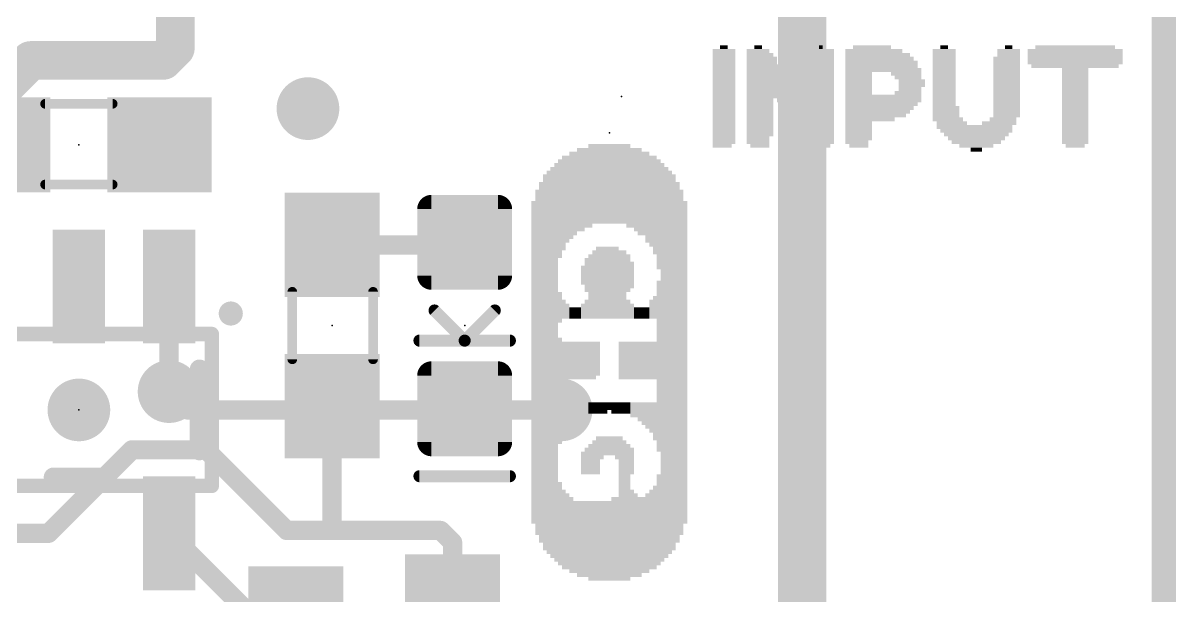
# Model space of a CAD drawing. Extents: x -24 to 83, y -22 to 58.
# Drawn here: x 21 to 33.15, y 41.09 to 47.13 of the extents above; entities that cross this region are included whole.
import ezdxf

# ---------------------------------------------------------------- set-up
doc = ezdxf.new("R2010")
doc.units = 0
for name, color, linetype in [('1', 12, 'CONTINUOUS'), ('16', 53, 'CONTINUOUS'), ('18', 110, 'CONTINUOUS'), ('20', 53, 'CONTINUOUS'), ('21', 41, 'CONTINUOUS'), ('23', 53, 'CONTINUOUS'), ('51', 53, 'CONTINUOUS')]:
    doc.layers.add(name, color=color, linetype=linetype)

# ---------------------------------------------------------------- blocks, each defined once
blk = doc.blocks.new('RECT')
blk.add_solid([(-0.5, -0.5), (0.5, -0.5), (-0.5, 0.5), (0.5, 0.5)])
blk = doc.blocks.new('RECT160000X160000R30')
at = {"const_width": 0.15}
blk.add_lwpolyline([(0.425, -0.35), (0.425, 0.35, 0.4142), (0.35, 0.425), (-0.35, 0.425, 0.4142), (-0.425, 0.35), (-0.425, -0.35, 0.4142), (-0.35, -0.425), (0.35, -0.425, 0.4142)], format="xyb", close=True, dxfattribs=at)
blk.add_solid([(-0.3754, -0.3754), (0.3754, -0.3754), (-0.3754, 0.3754), (0.3754, 0.3754)])
blk = doc.blocks.new('ROUNDV')
at = {"const_width": 0.5}
blk.add_lwpolyline([(0, -0.25, 1), (0, 0.25, 1), (0, -0.25)], format="xyb", dxfattribs=at)

msp = doc.modelspace()

# ---------------------------------------------------------------- linework, layer by layer
at = {"layer": '1'}
for points, const_width in [([(33.02, 0), (33.02, 57.023)], 0.254), ([(22.606, 46.863), (22.606, 49.497)], 0.4064), ([(29.21, 38.742), (29.21, 48.133)], 0.508), ([(22.479, 46.736), (22.606, 46.863)], 0.4064), ([(20.74, 46.394), (21.082, 46.736)], 0.4064), ([(21.082, 46.736), (22.479, 46.736)], 0.4064), ([(24.257, 44.792), (25.627, 44.792)], 0.2032), ([(25.654, 44.819), (25.627, 44.792)], 0.2032), ([(22.54, 44.3531), (22.54, 43.246)], 0.2032), ([(24.257, 41.783), (24.257, 43.092)], 0.2032), ([(25.654, 43.065), (25.666, 43.053)], 0.2032), ([(25.666, 43.053), (26.67, 43.053)], 0.2032), ([(21.2699, 41.7529), (22.1493, 42.6323)], 0.2032), ([(21.2699, 41.7529), (22.1493, 42.6323)], 0.2032), ([(22.1493, 42.6323), (22.9307, 42.6323)], 0.2032), ([(22.1493, 42.6323), (22.9307, 42.6323)], 0.2032), ([(22.9307, 42.6323), (23.78, 41.783)], 0.2032), ([(22.9307, 42.6323), (23.78, 41.783)], 0.2032), ([(20.64, 41.7529), (21.2699, 41.7529)], 0.2032), ([(22.54, 41.7529), (23.4379, 40.855)], 0.2032), ([(23.78, 41.783), (24.257, 41.783)], 0.2032), ([(25.4, 41.783), (24.257, 41.783)], 0.2032), ([(25.527, 41.656), (25.4, 41.783)], 0.2032), ([(25.527, 40.982), (25.527, 41.656)], 0.2032)]:
    msp.add_lwpolyline(points, dxfattribs=dict(at, const_width=const_width))
for points, const_width in [([(22.6778, 46.7912, 1), (22.5342, 46.9348)], 0.2032), ([(21.082, 46.8376, 1), (21.082, 46.6344)], 0.2032), ([(21.1538, 46.6642, 1), (21.0102, 46.8078)], 0.2032), ([(22.4072, 46.8078, 1), (22.5508, 46.6642)], 0.2032), ([(22.479, 46.6344, 1), (22.479, 46.8376)], 0.2032), ([(22.5044, 46.863, 1), (22.7076, 46.863)], 0.2032), ([(24.257, 44.8428, 1), (24.257, 44.7412)], 0.1016), ([(25.5911, 44.8279, 1), (25.6629, 44.7561)], 0.1016), ([(25.6899, 44.7831, 1), (25.6181, 44.8549)], 0.1016), ([(25.627, 44.7412, 1), (25.627, 44.8428)], 0.1016), ([(22.5908, 44.3531, 1), (22.4892, 44.3531)], 0.1016), ([(22.4892, 43.246, 1), (22.5908, 43.246)], 0.1016), ([(24.3078, 43.092, 1), (24.2062, 43.092)], 0.1016), ([(25.6899, 43.1009, 1), (25.6181, 43.0291)], 0.1016), ([(25.666, 43.1038, 1), (25.666, 43.0022)], 0.1016), ([(25.6301, 43.0171, 1), (25.7019, 43.0889)], 0.1016), ([(26.67, 43.0022, 1), (26.67, 43.1038)], 0.1016), ([(22.1493, 42.6831, 1), (22.1493, 42.5815)], 0.1016), ([(22.1493, 42.6831, 1), (22.1493, 42.5815)], 0.1016), ([(22.1852, 42.5964, 1), (22.1133, 42.6682)], 0.1016), ([(22.1852, 42.5964, 1), (22.1134, 42.6682)], 0.1016), ([(22.9666, 42.6682, 1), (22.8948, 42.5964)], 0.1016), ([(22.9667, 42.6682, 1), (22.8948, 42.5964)], 0.1016), ([(22.9307, 42.5815, 1), (22.9307, 42.6831)], 0.1016), ([(22.9307, 42.5815, 1), (22.9307, 42.6831)], 0.1016), ([(21.2339, 41.7888, 1), (21.3058, 41.717)], 0.1016), ([(21.2339, 41.7888, 1), (21.3058, 41.717)], 0.1016), ([(21.2699, 41.7021, 1), (21.2699, 41.8037)], 0.1016), ([(22.5759, 41.7888, 1), (22.5041, 41.717)], 0.1016), ([(23.78, 41.8338, 1), (23.78, 41.7322)], 0.1016), ([(23.7441, 41.7471, 1), (23.816, 41.8189)], 0.1016), ([(23.7441, 41.7471, 1), (23.816, 41.8189)], 0.1016), ([(24.257, 41.8338, 1), (24.257, 41.7322)], 0.1016), ([(24.2062, 41.783, 1), (24.3078, 41.783)], 0.1016), ([(24.257, 41.7322, 1), (24.257, 41.8338)], 0.1016), ([(25.4359, 41.8189, 1), (25.3641, 41.7471)], 0.1016), ([(25.4, 41.7322, 1), (25.4, 41.8338)], 0.1016), ([(25.5778, 41.656, 1), (25.4762, 41.656)], 0.1016), ([(25.4911, 41.6201, 1), (25.5629, 41.6919)], 0.1016)]:
    msp.add_lwpolyline(points, format="xyb", dxfattribs=dict(at, const_width=const_width))
at = {"layer": '16'}
for points, const_width in [([(33.02, 57.023), (33.02, 0)], 0.254), ([(22.733, 43.053), (22.54, 43.246)], 0.2032), ([(26.67, 43.053), (22.733, 43.053)], 0.2032)]:
    msp.add_lwpolyline(points, dxfattribs=dict(at, const_width=const_width))
at = {"layer": '16', "const_width": 0.1016}
for points in [[(22.5759, 43.2819, 1), (22.5041, 43.2101)], [(22.733, 43.1038, 1), (22.733, 43.0022)], [(22.6971, 43.0171, 1), (22.7689, 43.0889)], [(26.67, 43.0022, 1), (26.67, 43.1038)]]:
    msp.add_lwpolyline(points, format="xyb", dxfattribs=at)
at = {"layer": '20', "const_width": 0.2032}
msp.add_lwpolyline([(33.02, 54.483), (33.02, 2.54)], dxfattribs=at)
at = {"layer": '21'}
for points, const_width in [([(23.1902, 44.0055, 1), (23.1902, 44.1325, 1), (23.1902, 44.0055)], 0.127), ([(22.9108, 43.4824, 1), (22.8092, 43.4824)], 0.1016), ([(22.8092, 42.6236, 1), (22.9108, 42.6236)], 0.1016), ([(21.3216, 42.395, 1), (21.3216, 42.2934)], 0.1016), ([(21.8584, 42.2934, 1), (21.8584, 42.395)], 0.1016), ([(25.1777, 42.3863, 1), (25.1777, 42.3227)], 0.0635), ([(26.1303, 42.3227, 1), (26.1303, 42.3863)], 0.0635)]:
    msp.add_lwpolyline(points, format="xyb", dxfattribs=dict(at, const_width=const_width))
for points, const_width in [([(22.86, 43.4824), (22.86, 42.6236)], 0.2032), ([(21.8584, 42.3442), (21.3216, 42.3442)], 0.2032), ([(26.1303, 42.3545), (25.1777, 42.3545)], 0.127)]:
    msp.add_lwpolyline(points, dxfattribs=dict(at, const_width=const_width))
at = {"layer": '23'}
for p in [(27.305, 46.355), (27.178, 45.974), (21.59, 45.847), (24.257, 43.942), (25.654, 43.942), (21.59, 43.053)]:
    msp.add_point(p, dxfattribs=at)
at = {"layer": '51'}
for points, const_width in [([(21.234, 46.279), (21.946, 46.279)], 0.1016), ([(21.234, 45.428), (21.946, 45.428)], 0.1016), ([(23.838, 44.298), (23.838, 43.586)], 0.1016), ([(24.689, 44.298), (24.689, 43.586)], 0.1016), ([(25.654, 43.7833), (25.3365, 44.1008)], 0.127), ([(25.654, 43.7833), (25.9715, 44.1008)], 0.127), ([(20.19, 43.853), (22.99, 43.853)], 0.1524), ([(22.99, 42.253), (22.99, 43.853)], 0.1524), ([(25.654, 43.7833), (25.1777, 43.7833)], 0.127), ([(26.1303, 43.7833), (25.654, 43.7833)], 0.127), ([(22.99, 42.253), (20.19, 42.253)], 0.1524)]:
    msp.add_lwpolyline(points, dxfattribs=dict(at, const_width=const_width))
for points, const_width in [([(21.234, 46.3044, 1), (21.234, 46.2536)], 0.0508), ([(21.946, 46.2536, 1), (21.946, 46.3044)], 0.0508), ([(21.234, 45.4534, 1), (21.234, 45.4026)], 0.0508), ([(21.946, 45.4026, 1), (21.946, 45.4534)], 0.0508), ([(23.8634, 44.298, 1), (23.8126, 44.298)], 0.0508), ([(24.7144, 44.298, 1), (24.6636, 44.298)], 0.0508), ([(25.359, 44.1232, 1), (25.314, 44.0783)], 0.0635), ([(25.994, 44.0783, 1), (25.949, 44.1232)], 0.0635), ([(23.0281, 43.853, 1), (22.9519, 43.853)], 0.0762), ([(22.99, 43.8149, 1), (22.99, 43.8911)], 0.0762), ([(25.1777, 43.815, 1), (25.1777, 43.7515)], 0.0635), ([(25.654, 43.815, 1), (25.654, 43.7515)], 0.0635), ([(25.654, 43.7515, 1), (25.654, 43.815)], 0.0635), ([(26.1303, 43.7515, 1), (26.1303, 43.815)], 0.0635), ([(25.6315, 43.8057, 1), (25.6765, 43.7608)], 0.0635), ([(25.6315, 43.7608, 1), (25.6765, 43.8057)], 0.0635), ([(23.8126, 43.586, 1), (23.8634, 43.586)], 0.0508), ([(24.6636, 43.586, 1), (24.7144, 43.586)], 0.0508), ([(22.9519, 42.253, 1), (23.0281, 42.253)], 0.0762), ([(22.99, 42.2149, 1), (22.99, 42.2911)], 0.0762)]:
    msp.add_lwpolyline(points, format="xyb", dxfattribs=dict(at, const_width=const_width))

# ---------------------------------------------------------------- block references
at = {"layer": '1', "xscale": 1.1}
for p in [(20.74, 45.847), (22.44, 45.847)]:
    msp.add_blockref('RECT', p, dxfattribs=at)
for p, rotation in [((24.257, 44.792), 270), ((24.257, 43.092), 270), ((25.527, 40.982), 90), ((23.876, 40.855), 90)]:
    msp.add_blockref('RECT', p, dxfattribs=dict(at, rotation=rotation))
at = {"layer": '1', "rotation": 180}
for p in [(25.654, 44.819), (25.654, 43.065)]:
    msp.add_blockref('RECT160000X160000R30', p, dxfattribs=at)
at = {"layer": '1', "xscale": 0.55, "yscale": 1.2, "rotation": 180}
for p in [(21.59, 44.3531), (22.54, 44.3531), (22.54, 41.7529)]:
    msp.add_blockref('RECT', p, dxfattribs=at)
at = {"layer": '18', "xscale": 0.6604, "yscale": 0.6604}
for p in [(24.003, 46.228), (24.003, 46.228), (22.54, 43.246), (22.54, 43.246), (21.59, 43.053), (21.59, 43.053), (26.67, 43.053), (26.67, 43.053)]:
    msp.add_blockref('ROUNDV', p, dxfattribs=at)
at = {"layer": '21', "yscale": 0.04}
for p, xscale in [((28.385, 46.875), 0.08), ((28.745, 46.875), 0.08), ((29.405, 46.875), 0.04), ((29.945, 46.875), 0.4), ((30.705, 46.875), 0.08), ((31.385, 46.875), 0.08), ((32.085, 46.875), 0.84), ((28.385, 46.835), 0.24), ((28.385, 46.795), 0.24), ((28.385, 46.755), 0.24), ((28.745, 46.835), 0.24), ((28.765, 46.795), 0.28), ((28.785, 46.755), 0.32), ((29.405, 46.755), 0.28), ((29.425, 46.835), 0.24), ((29.425, 46.795), 0.24), ((29.965, 46.835), 0.6), ((30.005, 46.795), 0.68), ((30.025, 46.755), 0.72), ((30.705, 46.835), 0.24), ((30.705, 46.795), 0.24), ((30.705, 46.755), 0.24), ((31.365, 46.755), 0.28), ((31.385, 46.835), 0.24), ((31.385, 46.795), 0.24), ((28.385, 46.715), 0.24), ((28.385, 46.675), 0.24), ((28.385, 46.635), 0.24), ((28.785, 46.715), 0.32), ((28.805, 46.675), 0.36), ((28.825, 46.635), 0.4), ((29.405, 46.715), 0.28), ((29.405, 46.675), 0.28), ((29.405, 46.635), 0.28), ((30.045, 46.715), 0.76), ((30.045, 46.675), 0.76), ((30.065, 46.635), 0.8), ((30.705, 46.715), 0.24), ((30.705, 46.675), 0.24), ((30.705, 46.635), 0.24), ((31.365, 46.715), 0.28), ((31.365, 46.675), 0.28), ((31.365, 46.635), 0.28), ((32.085, 46.675), 0.92), ((32.085, 46.635), 0.28), ((28.385, 46.595), 0.24), ((28.385, 46.555), 0.24), ((28.385, 46.515), 0.24), ((28.845, 46.595), 0.44), ((28.845, 46.555), 0.44), ((28.865, 46.515), 0.48), ((29.405, 46.595), 0.28), ((29.405, 46.555), 0.28), ((29.405, 46.515), 0.28), ((29.805, 46.595), 0.28), ((29.805, 46.555), 0.28), ((29.805, 46.515), 0.28), ((30.305, 46.595), 0.32), ((30.325, 46.555), 0.28), ((30.365, 46.515), 0.28), ((30.705, 46.595), 0.24), ((30.705, 46.555), 0.24), ((30.705, 46.515), 0.24), ((31.365, 46.595), 0.28), ((31.365, 46.555), 0.28), ((31.365, 46.515), 0.28), ((32.085, 46.595), 0.28), ((32.085, 46.555), 0.28), ((32.085, 46.515), 0.28), ((28.385, 46.475), 0.24), ((28.385, 46.435), 0.24), ((28.385, 46.395), 0.24), ((28.885, 46.475), 0.52), ((28.905, 46.435), 0.56), ((28.905, 46.395), 0.56), ((29.405, 46.475), 0.28), ((29.405, 46.435), 0.28), ((29.405, 46.395), 0.28), ((29.805, 46.475), 0.28), ((29.805, 46.435), 0.28), ((29.805, 46.395), 0.28), ((30.325, 46.395), 0.28), ((30.365, 46.475), 0.28), ((30.345, 46.435), 0.24), ((30.705, 46.475), 0.24), ((30.705, 46.435), 0.24), ((30.705, 46.395), 0.24), ((31.365, 46.475), 0.28), ((31.365, 46.435), 0.28), ((31.365, 46.395), 0.28), ((32.085, 46.475), 0.28), ((32.085, 46.435), 0.28), ((32.085, 46.395), 0.28), ((28.385, 46.355), 0.24), ((28.385, 46.315), 0.24), ((28.385, 46.275), 0.24), ((28.925, 46.355), 0.6), ((28.765, 46.315), 0.28), ((28.765, 46.275), 0.28), ((29.245, 46.315), 0.6), ((29.265, 46.275), 0.56), ((29.405, 46.355), 0.28), ((30.065, 46.355), 0.8), ((30.065, 46.315), 0.8), ((30.045, 46.275), 0.76), ((30.705, 46.355), 0.24), ((30.705, 46.315), 0.24), ((30.705, 46.275), 0.24), ((31.365, 46.355), 0.28), ((31.365, 46.315), 0.28), ((31.365, 46.275), 0.28), ((32.085, 46.355), 0.28), ((32.085, 46.315), 0.28), ((32.085, 46.275), 0.28), ((28.385, 46.235), 0.24), ((28.385, 46.195), 0.24), ((28.385, 46.155), 0.24), ((28.765, 46.235), 0.28), ((28.765, 46.195), 0.28), ((28.765, 46.155), 0.28), ((29.265, 46.235), 0.56), ((29.285, 46.195), 0.52), ((29.305, 46.155), 0.48), ((30.025, 46.235), 0.72), ((30.005, 46.195), 0.68), ((29.985, 46.155), 0.64), ((30.725, 46.235), 0.28), ((30.725, 46.195), 0.28), ((30.725, 46.155), 0.28), ((31.365, 46.235), 0.28), ((31.365, 46.195), 0.28), ((31.365, 46.155), 0.28), ((32.085, 46.235), 0.28), ((32.085, 46.195), 0.28), ((32.085, 46.155), 0.28), ((28.385, 46.115), 0.24), ((28.385, 46.075), 0.24), ((28.385, 46.035), 0.24), ((28.765, 46.115), 0.28), ((28.765, 46.075), 0.28), ((28.765, 46.035), 0.28), ((29.325, 46.115), 0.44), ((29.325, 46.075), 0.44), ((29.345, 46.035), 0.4), ((29.925, 46.115), 0.52), ((29.805, 46.075), 0.28), ((29.805, 46.035), 0.28), ((30.745, 46.115), 0.32), ((30.785, 46.075), 0.32), ((31.025, 46.035), 0.8), ((31.285, 46.075), 0.36), ((31.325, 46.115), 0.28), ((32.085, 46.115), 0.28), ((32.085, 46.075), 0.28), ((32.085, 46.035), 0.28), ((28.385, 45.995), 0.24), ((28.385, 45.955), 0.24), ((28.385, 45.915), 0.24), ((28.765, 45.995), 0.28), ((28.765, 45.955), 0.28), ((28.745, 45.915), 0.24), ((29.365, 45.995), 0.36), ((29.385, 45.955), 0.32), ((29.405, 45.915), 0.28), ((29.805, 45.995), 0.28), ((29.805, 45.955), 0.28), ((29.805, 45.915), 0.28), ((31.045, 45.995), 0.76), ((31.045, 45.955), 0.68), ((31.045, 45.915), 0.6), ((32.085, 45.995), 0.28), ((32.085, 45.955), 0.28), ((32.085, 45.915), 0.28), ((28.385, 45.875), 0.24), ((28.365, 45.835), 0.2), ((28.745, 45.875), 0.24), ((28.765, 45.835), 0.2), ((29.405, 45.875), 0.28), ((29.405, 45.835), 0.2), ((29.785, 45.875), 0.24), ((29.805, 45.835), 0.2), ((31.045, 45.875), 0.52), ((31.045, 45.835), 0.36), ((31.045, 45.795), 0.12), ((32.085, 45.875), 0.28), ((32.085, 45.835), 0.2)]:
    msp.add_blockref('RECT', p, dxfattribs=dict(at, xscale=xscale))
for p in [(32.085, 46.835), (32.085, 46.795), (32.085, 46.755), (32.085, 46.715)]:
    msp.add_blockref('RECT', p, dxfattribs=at)
at = {"layer": '21', "yscale": 0.04, "rotation": 270}
for p, xscale in [((26.858, 45.374), 0.88), ((26.898, 45.374), 0.88), ((26.938, 45.394), 0.84), ((26.978, 45.414), 0.88), ((27.018, 45.434), 0.84), ((27.058, 45.434), 0.84), ((27.098, 45.434), 0.84), ((27.138, 45.434), 0.84), ((27.178, 45.434), 0.84), ((27.218, 45.434), 0.84), ((27.258, 45.434), 0.84), ((27.298, 45.434), 0.84), ((27.338, 45.434), 0.84), ((27.378, 45.414), 0.88), ((27.418, 45.394), 0.84), ((27.458, 45.374), 0.88), ((27.498, 45.354), 0.92), ((26.658, 45.174), 1.04), ((26.738, 45.274), 0.92), ((26.778, 45.314), 0.92), ((26.818, 45.334), 0.88), ((27.538, 45.334), 0.88), ((27.578, 45.294), 0.96), ((27.618, 45.254), 0.96), ((27.658, 45.214), 1.04), ((27.698, 45.114), 1.16), ((26.538, 43.554), 4.04), ((26.578, 43.554), 4.12), ((26.618, 43.554), 4.2), ((27.738, 43.554), 4.2), ((27.778, 43.554), 4.12), ((27.818, 43.554), 4.04), ((26.458, 43.554), 3.8), ((26.498, 43.554), 3.96), ((27.858, 43.554), 3.96), ((27.898, 43.554), 3.8), ((26.418, 43.554), 3.64), ((27.938, 43.554), 3.64), ((26.378, 43.554), 3.4), ((27.978, 43.554), 3.4), ((27.018, 44.374), 0.72), ((27.058, 44.394), 0.76), ((27.098, 44.394), 0.76), ((27.138, 44.394), 0.76), ((27.178, 44.394), 0.76), ((27.218, 44.394), 0.76), ((27.258, 44.394), 0.76), ((27.298, 44.374), 0.72), ((27.338, 44.374), 0.72), ((26.898, 44.474), 0.2), ((26.938, 44.474), 0.36), ((26.978, 44.354), 0.68), ((27.378, 44.494), 0.4), ((27.418, 44.474), 0.28), ((27.698, 43.514), 1.8), ((26.658, 44.134), 0.32), ((26.698, 44.114), 0.2), ((26.938, 44.114), 0.2), ((27.378, 44.114), 0.2), ((27.618, 44.114), 0.2), ((27.658, 44.134), 0.24), ((26.738, 44.094), 0.16), ((26.778, 44.074), 0.12), ((26.818, 44.074), 0.12), ((26.858, 44.074), 0.12), ((26.898, 44.094), 0.16), ((27.418, 44.094), 0.16), ((27.458, 44.074), 0.12), ((27.498, 44.074), 0.12), ((27.538, 44.074), 0.12), ((27.578, 44.074), 0.12), ((26.658, 43.574), 0.48), ((26.698, 43.574), 0.4), ((26.738, 43.574), 0.4), ((26.778, 43.574), 0.4), ((26.818, 43.574), 0.4), ((26.858, 43.574), 0.4), ((26.898, 43.574), 0.4), ((26.938, 43.574), 0.4), ((26.978, 43.574), 0.4), ((27.018, 43.574), 0.4), ((27.058, 43.594), 0.36), ((27.298, 43.574), 0.4), ((27.338, 43.574), 0.4), ((27.378, 43.574), 0.4), ((27.418, 43.574), 0.4), ((27.458, 43.574), 0.4), ((27.498, 43.574), 0.4), ((27.538, 43.574), 0.4), ((27.578, 43.574), 0.4), ((27.618, 43.574), 0.4), ((27.658, 43.574), 0.4), ((26.658, 42.934), 0.48), ((26.698, 42.954), 0.36), ((26.738, 42.974), 0.32), ((26.778, 42.994), 0.28), ((26.818, 43.014), 0.24), ((26.858, 43.034), 0.2), ((26.898, 43.054), 0.16), ((26.938, 43.054), 0.16), ((26.978, 43.074), 0.12), ((27.018, 43.074), 0.12), ((27.058, 43.074), 0.12), ((27.098, 43.074), 0.12), ((27.138, 43.074), 0.12), ((27.178, 43.094), 0.08), ((27.218, 43.074), 0.12), ((27.258, 43.074), 0.12), ((27.298, 43.074), 0.12), ((27.338, 43.074), 0.12), ((27.378, 43.074), 0.12), ((27.418, 43.054), 0.16), ((27.458, 43.054), 0.16), ((27.498, 43.034), 0.2), ((27.538, 43.014), 0.24), ((27.578, 42.994), 0.28), ((27.618, 42.974), 0.32), ((27.658, 42.934), 0.4), ((27.058, 42.574), 0.4), ((27.098, 42.654), 0.24), ((27.138, 42.674), 0.2), ((27.178, 42.674), 0.2), ((27.218, 42.674), 0.2), ((27.258, 42.654), 0.24), ((27.298, 42.014), 1.52), ((26.938, 42.514), 0.28), ((26.978, 42.534), 0.32), ((27.018, 42.554), 0.36), ((27.338, 41.994), 1.48), ((27.378, 41.974), 1.44), ((27.418, 42.514), 0.28), ((26.898, 42.494), 0.24), ((26.658, 41.854), 0.88), ((27.698, 41.894), 0.96), ((26.698, 41.794), 0.84), ((26.738, 41.774), 0.8), ((27.418, 41.754), 0.92), ((27.458, 41.734), 0.88), ((27.578, 41.754), 0.84), ((27.618, 41.794), 0.84), ((27.658, 41.814), 0.88), ((26.778, 41.734), 0.8), ((26.818, 41.714), 0.76), ((26.858, 41.694), 0.8), ((26.898, 41.694), 0.8), ((26.938, 41.694), 0.8), ((26.978, 41.674), 0.84), ((27.018, 41.674), 0.84), ((27.058, 41.674), 0.84), ((27.098, 41.674), 0.84), ((27.138, 41.674), 0.84), ((27.178, 41.674), 0.84), ((27.218, 41.694), 0.88), ((27.258, 41.694), 0.88), ((27.498, 41.714), 0.84), ((27.538, 41.734), 0.8)]:
    msp.add_blockref('RECT', p, dxfattribs=dict(at, xscale=xscale))
msp.add_blockref('RECT', (26.698, 45.234), dxfattribs=at)
at = {"layer": '51', "xscale": 0.5001, "yscale": 0.95}
for p in [(21.0019, 45.8521), (22.1702, 45.8521)]:
    msp.add_blockref('RECT', p, dxfattribs=at)
at = {"layer": '51'}
for p, xscale, yscale, rotation in [((24.2621, 44.5301), 0.5001, 0.95, 270), ((21.59, 44.228), 0.5, 0.65, 180), ((22.54, 44.228), 0.5, 0.65, 180), ((24.2621, 43.3618), 0.5001, 0.95, 270), ((22.54, 41.878), 0.5, 0.65, 180)]:
    msp.add_blockref('RECT', p, dxfattribs=dict(at, xscale=xscale, yscale=yscale, rotation=rotation))

doc.saveas('drawing.dxf')
